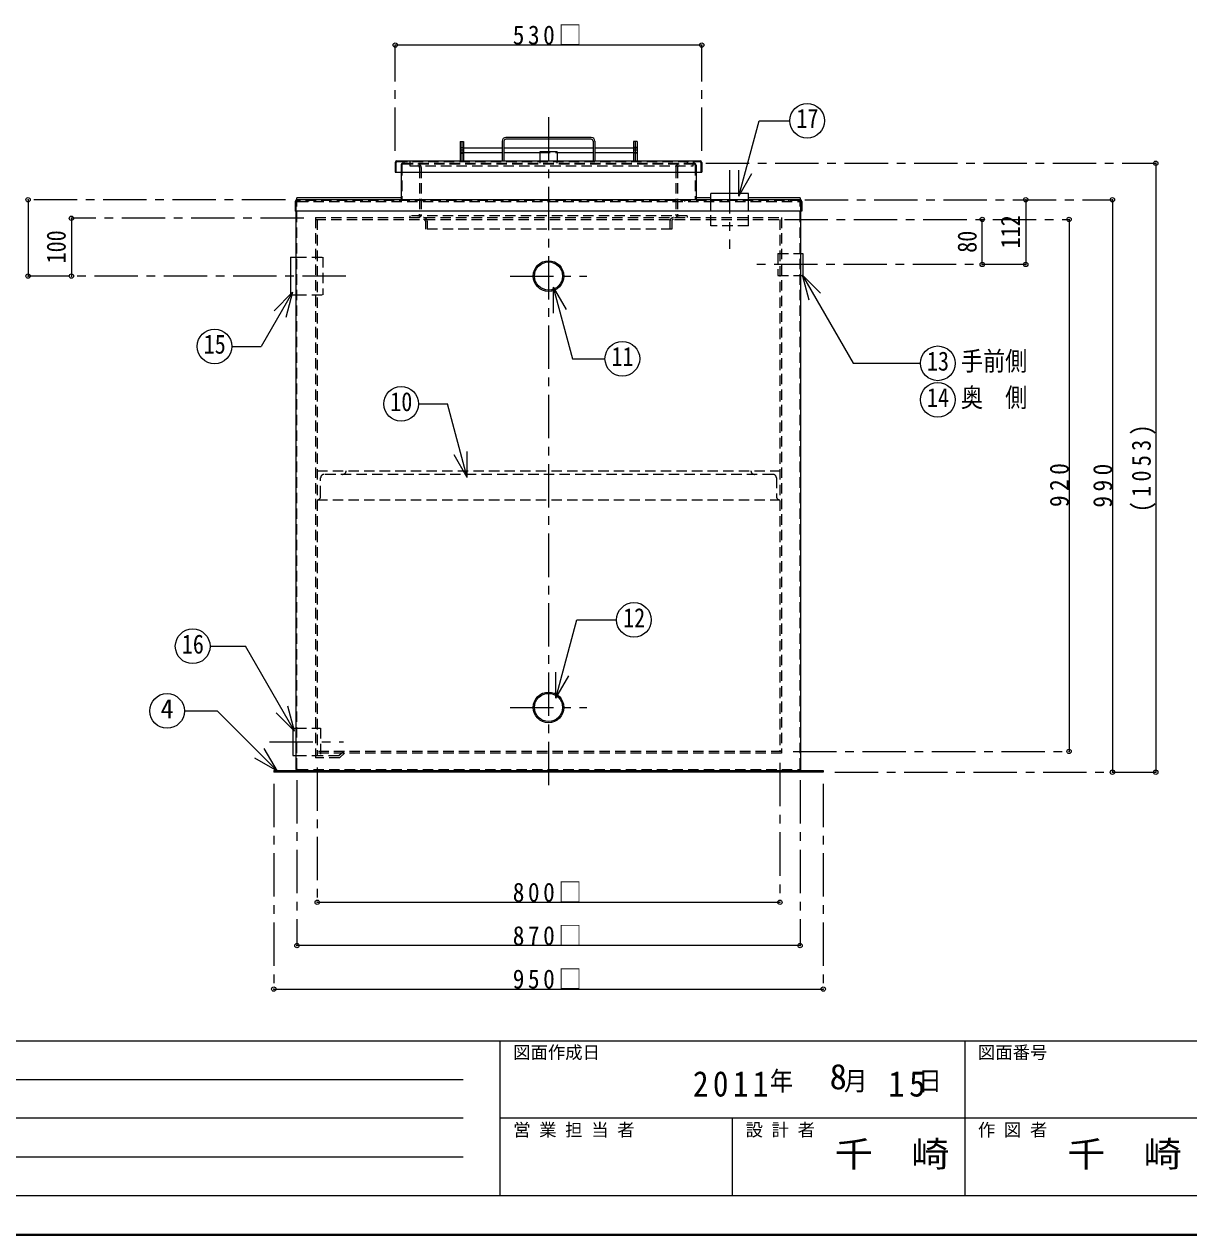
# Model space of a CAD drawing. Units: millimetres at full size, sheet at 1:15. Extents: x -3184 to 2891, y -2037 to 2178.
# Drawn here: x -1053 to 960, y -2037 to 56 of the extents above; entities that cross this region are included whole.
import ezdxf
from ezdxf.enums import TextEntityAlignment as Align

# ---------------------------------------------------------------- set-up
doc = ezdxf.new("R2010")
doc.units = ezdxf.units.MM
doc.header["$LTSCALE"] = 15
doc.header["$PDMODE"] = 32
doc.header["$PDSIZE"] = 7.5
doc.linetypes.add('CHAIN1', pattern=[8, 5, -1, 1, -1])
doc.linetypes.add('DASHED1', pattern=[1.8, 1.2, -0.6])
doc.layers.add('0-0', color=7, linetype='Continuous', lineweight=18)
doc.styles.add('ＭＳ ゴシック', font='')
doc.styles.get('ＭＳ ゴシック').set_extended_font_data('MS Gothic')

msp = doc.modelspace()

# ---------------------------------------------------------------- linework, layer by layer
at = {"layer": '0-0', "color": 4, "linetype": 'CHAIN1', "lineweight": 9}
for p, q in [((-411.7, -162.63), (-411.7, 20.37)), ((118.3, -162.63), (118.3, 20.37)), ((-146.7, -104.63), (-146.7, -1272.13)), ((125.3, -184.13), (903.3, -184.13)), ((166.3, -196.13), (166.3, -332.13)), ((-601.7, -247.13), (-1046.7, -247.13)), ((296.3, -247.13), (828.3, -247.13)), ((-569.7, -279.13), (-971.7, -279.13)), ((261.3, -281.13), (753.3, -281.13)), ((678.3, -359.13), (210.05, -359.13)), ((-496.95, -379.13), (-1046.7, -379.13)), ((-213.2, -379.13), (-80.2, -379.13)), ((-213.2, -1125.13), (-80.2, -1125.13)), ((-628.95, -1184.63), (-500.95, -1184.63)), ((276.3, -1201.13), (753.3, -1201.13)), ((-546.7, -1229.13), (-546.7, -1462.13)), ((253.3, -1221.13), (253.3, -1462.13)), ((-581.7, -1251.13), (-581.7, -1537.13)), ((288.3, -1251.13), (288.3, -1537.13)), ((348.3, -1237.13), (903.3, -1237.13)), ((-621.7, -1257.13), (-621.7, -1612.13)), ((328.3, -1257.13), (328.3, -1612.13))]:
    msp.add_line(p, q, dxfattribs=at)
at = {"layer": '0-0', "color": 4, "lineweight": 9}
for p, q in [((118.3, 20.37), (-411.7, 20.37)), ((-299.7, -146.63), (-299.7, -179.63)), ((-299.7, -146.63), (-293.7, -146.63)), ((-293.7, -161.63), (-299.7, -161.63)), ((-296.7, -146.63), (-296.7, -179.63)), ((-293.7, -146.63), (-293.7, -179.63)), ((-293.7, -157.63), (-226.7, -157.63)), ((-293.7, -165.63), (-226.7, -165.63)), ((-223.7, -157.63), (-69.7, -157.63)), ((-223.7, -165.63), (-161.7, -165.63)), ((-131.7, -165.63), (-69.7, -165.63)), ((-66.7, -157.63), (0.3, -157.63)), ((-66.7, -165.63), (0.3, -165.63)), ((0.3, -146.63), (0.3, -179.63)), ((6.3, -146.63), (0.3, -146.63)), ((6.3, -161.63), (0.3, -161.63)), ((3.3, -146.63), (3.3, -179.63)), ((6.3, -146.63), (6.3, -179.63)), ((903.3, -184.13), (903.3, -1237.13)), ((-401.7, -199.63), (-401.7, -247.13)), ((108.3, -199.63), (108.3, -247.13)), ((-1046.7, -247.13), (-1046.7, -379.13)), ((-401.7, -244.13), (-581.7, -244.13)), ((-581.7, -247.13), (-581.7, -244.13)), ((133.8, -244.13), (108.3, -244.13)), ((288.3, -244.13), (198.8, -244.13)), ((288.3, -244.13), (288.3, -247.13)), ((678.3, -247.13), (678.3, -359.13)), ((828.3, -247.13), (828.3, -1237.13)), ((-971.7, -279.13), (-971.7, -379.13)), ((603.3, -359.13), (603.3, -281.13)), ((753.3, -281.13), (753.3, -1201.13)), ((-546.7, -1462.13), (253.3, -1462.13)), ((288.3, -1537.13), (-581.7, -1537.13)), ((-621.7, -1612.13), (328.3, -1612.13))]:
    msp.add_line(p, q, dxfattribs=at)
at = {"layer": '0-0'}
for p, q in [((-226.7, -145.63), (-226.7, -179.63)), ((-223.7, -145.63), (-223.7, -179.63)), ((-72.7, -139.63), (-220.7, -139.63)), ((-72.7, -142.63), (-220.7, -142.63)), ((-69.7, -145.63), (-69.7, -179.63)), ((-66.7, -145.63), (-66.7, -179.63)), ((-161.7, -164.13), (-161.7, -179.63)), ((-131.7, -164.13), (-161.7, -164.13)), ((-131.7, -164.13), (-131.7, -179.63)), ((-411.7, -182.63), (-411.7, -199.63)), ((-408.7, -179.63), (115.3, -179.63)), ((118.3, -182.63), (118.3, -199.63)), ((-411.7, -199.63), (118.3, -199.63)), ((182.52, -240.77), (182.52, -195.77)), ((182.52, -240.77), (205.02, -201.8)), ((198.8, -236.13), (133.8, -236.13)), ((133.8, -247.13), (133.8, -236.13)), ((198.8, -247.13), (198.8, -236.13)), ((-592.95, -346.63), (-592.95, -411.63)), ((-592.95, -346.63), (-583.2, -346.63)), ((289.8, -340.13), (293.05, -340.13)), ((293.05, -340.13), (293.05, -378.13)), ((289.8, -378.13), (293.05, -378.13)), ((291.84, -377.02), (323.66, -408.84)), ((291.84, -377.02), (303.49, -420.49)), ((-589.52, -407.29), (-643.5, -500.78)), ((-589.52, -407.29), (-621.34, -439.11)), ((-589.52, -407.29), (-601.17, -450.76)), ((-592.95, -411.63), (-583.2, -411.63)), ((-138.54, -398.09), (-116.04, -437.06)), ((-138.54, -398.09), (-138.54, -443.09)), ((-694.18, -500.78), (-643.5, -500.78)), ((-371.59, -600.17), (-321.31, -600.17)), ((-287.24, -727.35), (-321.31, -600.17)), ((-287.24, -727.35), (-309.74, -688.37)), ((-287.24, -727.35), (-287.24, -682.35)), ((-731.99, -1019.44), (-670.84, -1019.44)), ((-586.05, -1166.31), (-670.84, -1019.44)), ((-133.86, -1109.28), (-133.86, -1064.28)), ((-133.86, -1109.28), (-111.36, -1070.31)), ((-586.05, -1166.31), (-597.7, -1122.84)), ((-776.27, -1131.29), (-719.73, -1131.29)), ((-615.6, -1235.43), (-719.73, -1131.29)), ((-586.05, -1166.31), (-617.87, -1134.49)), ((-588.95, -1161.13), (-588.95, -1208.13)), ((-588.95, -1161.13), (-583.2, -1161.13)), ((-615.6, -1235.43), (-654.57, -1212.93)), ((-615.6, -1235.43), (-638.1, -1196.46)), ((-588.95, -1208.13), (-583.2, -1208.13))]:
    msp.add_line(p, q, dxfattribs=at)
at = {"layer": '0-0', "color": 4, "linetype": 'DASHED1', "lineweight": 9}
for p, q in [((-299.7, -156.63), (-293.7, -156.63)), ((-293.7, -157.63), (-299.7, -157.63)), ((-293.7, -165.63), (-299.7, -165.63)), ((-299.7, -166.63), (-293.7, -166.63)), ((-161.7, -165.63), (-131.7, -165.63)), ((6.3, -156.63), (0.3, -156.63)), ((0.3, -157.63), (6.3, -157.63)), ((0.3, -165.63), (6.3, -165.63)), ((6.3, -166.63), (0.3, -166.63)), ((-410.2, -199.63), (-410.2, -182.63)), ((-408.7, -181.13), (115.3, -181.13)), ((-401.7, -187.13), (-401.7, -199.63)), ((-400.2, -187.13), (-400.2, -247.13)), ((-398.7, -184.13), (105.3, -184.13)), ((105.3, -185.63), (-398.7, -185.63)), ((-396.7, -181.13), (-396.7, -184.13)), ((-386.7, -181.13), (-386.7, -184.13)), ((-161.7, -179.63), (-161.7, -184.13)), ((-131.7, -184.13), (-131.7, -179.63)), ((88.3, -184.13), (88.3, -185.63)), ((93.3, -181.13), (93.3, -184.13)), ((103.3, -181.13), (103.3, -184.13)), ((103.3, -188.63), (103.3, -185.63)), ((106.8, -187.13), (106.8, -247.13)), ((108.3, -187.13), (108.3, -199.63)), ((116.8, -182.63), (116.8, -199.63)), ((-369.7, -191.63), (-369.7, -272.13)), ((-366.7, -191.63), (-366.7, -272.13)), ((73.3, -191.63), (73.3, -272.13)), ((76.3, -191.63), (76.3, -272.13)), ((133.8, -292.13), (133.8, -247.13)), ((198.8, -292.13), (198.8, -247.13)), ((-386.7, -275.13), (-386.7, -278.13)), ((93.3, -275.13), (-386.7, -275.13)), ((-359.7, -284.13), (-359.7, -298.13)), ((-356.7, -284.13), (-356.7, -298.13)), ((63.3, -284.13), (63.3, -298.13)), ((66.3, -284.13), (66.3, -298.13)), ((93.3, -275.13), (93.3, -278.13)), ((198.8, -292.13), (133.8, -292.13)), ((66.3, -298.13), (-359.7, -298.13)), ((-583.2, -346.63), (-536.95, -346.63)), ((-536.95, -346.63), (-536.95, -411.63)), ((250.05, -340.13), (289.8, -340.13)), ((-583.2, -411.63), (-536.95, -411.63)), ((-546.7, -716.13), (253.3, -716.13)), ((-540.7, -760.13), (-540.7, -728.13)), ((241.3, -722.13), (-534.7, -722.13)), ((247.3, -728.13), (247.3, -760.13)), ((-546.7, -766.13), (253.3, -766.13)), ((-583.2, -1208.13), (-540.95, -1208.13)), ((-549.7, -1204.13), (-549.7, -1212.13)), ((-509.19, -1209.13), (-549.7, -1209.13)), ((-546.7, -1201.13), (-546.7, -1209.13)), ((-500.91, -1201.13), (-509.19, -1209.13))]:
    msp.add_line(p, q, dxfattribs=at)
at = {"layer": '0-0', "color": 5, "lineweight": 25}
for p, q in [((-584.7, -250.13), (-584.7, -267.13)), ((288.3, -247.13), (-581.7, -247.13)), ((291.3, -250.13), (291.3, -267.13)), ((291.3, -267.13), (-584.7, -267.13)), ((-583.2, -1232.63), (-583.2, -267.13)), ((289.8, -1232.63), (289.8, -267.13)), ((-621.7, -1234.13), (-621.7, -1237.13)), ((-621.7, -1234.13), (328.3, -1234.13)), ((-591.7, -1234.13), (-591.7, -1237.13)), ((298.3, -1234.13), (298.3, -1237.13)), ((328.3, -1234.13), (328.3, -1237.13)), ((328.3, -1237.13), (-621.7, -1237.13))]:
    msp.add_line(p, q, dxfattribs=at)
at = {"layer": '0-0', "linetype": 'DASHED1'}
for p, q in [((-583.2, -267.13), (-583.2, -250.13)), ((288.3, -248.63), (-581.7, -248.63)), ((-580.2, -250.13), (286.8, -250.13)), ((-561.7, -248.63), (-561.7, -250.13)), ((88.3, -247.13), (88.3, -250.13)), ((268.3, -248.63), (268.3, -250.13)), ((289.8, -267.13), (289.8, -250.13)), ((-581.7, -1231.13), (-581.7, -251.63)), ((288.3, -1231.13), (288.3, -251.63)), ((-549.7, -278.13), (256.3, -278.13)), ((-549.7, -278.13), (-549.7, -1204.13)), ((-549.7, -281.13), (256.3, -281.13)), ((-546.7, -281.13), (-546.7, -1201.13)), ((253.3, -281.13), (253.3, -1201.13)), ((256.3, -278.13), (256.3, -1204.13)), ((256.3, -1201.13), (-549.7, -1201.13)), ((256.3, -1204.13), (-549.7, -1204.13)), ((-580.2, -1232.63), (286.8, -1232.63))]:
    msp.add_line(p, q, dxfattribs=at)
at = {"layer": '0-0', "color": 6, "lineweight": 25}
for p, q in [((-3116.7, -1701.77), (2823.3, -1701.77)), ((-230.27, -1969.63), (-230.27, -1701.77)), ((573.3, -1701.77), (573.3, -1969.63)), ((-1687.42, -1768.74), (-294.56, -1768.74)), ((-294.56, -1835.7), (-1687.42, -1835.7)), ((2823.3, -1835.7), (-230.27, -1835.7)), ((171.51, -1969.63), (171.51, -1835.7)), ((-294.56, -1902.67), (-1687.42, -1902.67)), ((2823.3, -1969.63), (-3116.7, -1969.63))]:
    msp.add_line(p, q, dxfattribs=at)
at = {"layer": '0-0', "color": 1, "lineweight": 40}
msp.add_line((2890.8, -2037.13), (-3184.2, -2037.13), dxfattribs=at)
at = {"layer": '0-0'}
for points in [[(182.52, -240.77), (217.41, -110.55), (270.5, -110.55)], [(291.84, -377.02), (380.21, -530.08), (496.35, -530.08)], [(-138.54, -398.09), (-105.31, -522.13), (-49.08, -522.13)], [(-133.86, -1109.28), (-97.57, -973.85), (-28.99, -973.85)]]:
    msp.add_lwpolyline(points, dxfattribs=at)
at = {"layer": '0-0', "color": 4, "linetype": 'DASHED1', "lineweight": 9}
for points in [[(-386.7, -185.63), (-386.7, -188.63), (103.3, -188.63)], [(250.05, -340.13), (250.05, -378.13), (289.8, -378.13)], [(-583.2, -1161.13), (-540.95, -1161.13), (-540.95, -1208.13)], [(-499.7, -1204.13), (-507.98, -1212.13), (-549.7, -1212.13)]]:
    msp.add_lwpolyline(points, dxfattribs=at)
at = {"layer": '0-0'}
for centre in [(300.5, -110.55), (-724.18, -500.78), (-19.08, -522.13), (526.35, -530.08), (526.35, -593.08), (-401.59, -600.17), (1.01, -973.85), (-761.99, -1019.44), (-806.27, -1131.29)]:
    msp.add_circle(centre, 30, dxfattribs=at)
at = {"layer": '0-0', "color": 5, "lineweight": 25}
for centre, radius in [((-146.7, -379.13), 26.5), ((-146.7, -379.13), 24.3), ((-146.7, -1125.13), 26.5), ((-146.7, -1125.13), 24.3)]:
    msp.add_circle(centre, radius, dxfattribs=at)
at = {"layer": '0-0'}
for centre, radius, start, end in [((-220.7, -145.63), 6, 90, 180), ((-220.7, -145.63), 3, 90, 180), ((-72.7, -145.63), 6, 0, 90), ((-72.7, -145.63), 3, 0, 90), ((-408.7, -182.63), 3, 90, 180), ((115.3, -182.63), 3, 0, 90)]:
    msp.add_arc(centre, radius, start, end, dxfattribs=at)
at = {"layer": '0-0', "color": 4, "linetype": 'DASHED1', "lineweight": 9}
for centre, radius, start, end in [((-408.7, -182.63), 1.5, 90, 180), ((-398.7, -187.13), 3, 90, 180), ((-398.7, -187.13), 1.5, 90, 180), ((-372.7, -191.63), 6, 0, 90), ((79.3, -191.63), 6, 90, 180), ((105.3, -187.13), 3, 0, 90), ((105.3, -187.13), 1.5, 0, 90), ((115.3, -182.63), 1.5, 0, 90), ((-372.7, -191.63), 3, 0, 90), ((79.3, -191.63), 3, 90, 180), ((-372.7, -272.13), 3, 270, 0), ((-372.7, -272.13), 6, 270, 0), ((79.3, -272.13), 6, 180, 270), ((79.3, -272.13), 3, 180, 270), ((-362.7, -284.13), 6, 0, 90), ((-362.7, -284.13), 3, 0, 90), ((69.3, -284.13), 6, 90, 180), ((69.3, -284.13), 3, 90, 180), ((-534.7, -728.13), 6, 90, 180), ((-502.7, -716.13), 6, 270, 0), ((209.3, -716.13), 6, 180, 270), ((241.3, -728.13), 6, 0, 90), ((-546.7, -760.13), 6, 270, 0), ((253.3, -760.13), 6, 180, 270)]:
    msp.add_arc(centre, radius, start, end, dxfattribs=at)
at = {"layer": '0-0', "color": 5, "lineweight": 25}
for centre, radius, start, end in [((-581.7, -250.13), 3, 90, 180), ((288.3, -250.13), 3, 0, 90), ((-581.7, -1232.63), 1.5, 180, 270), ((288.3, -1232.63), 1.5, 270, 0)]:
    msp.add_arc(centre, radius, start, end, dxfattribs=at)
at = {"layer": '0-0', "linetype": 'DASHED1'}
for centre, radius, start, end in [((-581.7, -250.13), 1.5, 90, 180), ((-580.2, -251.63), 3, 90, 180), ((-580.2, -251.63), 1.5, 90, 180), ((286.8, -251.63), 3, 0, 90), ((286.8, -251.63), 1.5, 0, 90), ((288.3, -250.13), 1.5, 0, 90), ((-580.2, -1231.13), 1.5, 180, 270), ((286.8, -1231.13), 1.5, 270, 0)]:
    msp.add_arc(centre, radius, start, end, dxfattribs=at)
at = {"layer": '0-0', "color": 4}
for p in [(-411.7, 20.37), (118.3, 20.37), (903.3, -184.13), (-1046.7, -247.13), (678.3, -247.13), (828.3, -247.13), (-971.7, -279.13), (603.3, -281.13), (753.3, -281.13), (603.3, -359.13), (678.3, -359.13), (-1046.7, -379.13), (-971.7, -379.13), (753.3, -1201.13), (828.3, -1237.13), (903.3, -1237.13), (-546.7, -1462.13), (253.3, -1462.13), (-581.7, -1537.13), (288.3, -1537.13), (-621.7, -1612.13), (328.3, -1612.13)]:
    msp.add_point(p, dxfattribs=at)

# ---------------------------------------------------------------- texts
at = {"layer": '0-0', "style": 'ＭＳ ゴシック'}
for s, height, width, p in [('17', 32.99, 0.85, (281.75, -133.05)), ('15', 32.99, 0.85, (-742.93, -523.28)), ('11', 32.99, 0.85, (-37.83, -544.63)), ('13', 32.99, 0.85, (507.6, -552.58)), ('手前側', 32.99, 0.85, (566.35, -552.58)), ('10', 32.99, 0.85, (-420.34, -622.67)), ('14', 32.99, 0.85, (507.6, -615.58)), ('奥\u3000側', 32.99, 0.85, (566.35, -615.58)), ('12', 32.99, 0.85, (-17.74, -996.35)), ('16', 32.99, 0.85, (-780.74, -1041.94)), ('千\u3000崎', 43.99, 1.1, (348.3, -1932.67)), ('千\u3000崎', 43.99, 1.1, (750.08, -1932.67))]:
    msp.add_text(s, height=height, dxfattribs=dict(at, width=width)).set_placement(p, align=Align.BOTTOM_LEFT)
at = {"layer": '0-0', "style": 'ＭＳ ゴシック', "width": 0.85}
for s, p in [('112', (678.3, -331.26)), ('100', (-971.7, -357.26)), ('80', (603.3, -338.88))]:
    msp.add_text(s, height=32.99, rotation=90, dxfattribs=at).set_placement(p, align=Align.BOTTOM_LEFT)
at = {"layer": '0-0', "style": 'ＭＳ ゴシック'}
for s, height, p in [('4', 32.99, (-817.52, -1153.79)), ('図面作成日', 21.99, (-207.77, -1739.27)), ('図面番号', 21.99, (595.8, -1739.27)), ('8', 43.99, (339.3, -1798.74)), ('営 業 担 当 者', 21.99, (-207.77, -1873.2)), ('設 計 者', 21.99, (194.01, -1873.2)), ('作 図 者', 21.99, (595.8, -1873.2))]:
    msp.add_text(s, height=height, dxfattribs=at).set_placement(p, align=Align.BOTTOM_LEFT)
at = {"layer": '0-0', "attachment_point": 7, "style": 'ＭＳ ゴシック'}
for s, insert, char_height in [('\\T1.3;\\W0.9;530□', (-208.58, 20.37), 32.99), ('\\T1.3;\\W0.9;800□', (-208.58, -1462.13), 32.99), ('\\T1.3;\\W0.9;870□', (-208.58, -1537.13), 32.99), ('\\T1.3;\\W0.9;950□', (-208.58, -1612.13), 32.99), ('\\T1.28;\\W0.9;2011', (103.05, -1798.74), 43.99), ('\\T1.27;\\W0.9;年\\~\\~\\~月\\~\\~\\~日', (235.8, -1791.24), 32.99), ('\\T1.27;\\W0.95;15', (440.55, -1798.74), 43.99)]:
    msp.add_mtext(s, dxfattribs=dict(at, insert=insert, char_height=char_height))
at = {"layer": '0-0', "char_height": 32.99, "attachment_point": 7, "rotation": 90, "style": 'ＭＳ ゴシック'}
for s, insert in [('\\T1.39;\\W0.85;(1053)', (903.3, -787.51)), ('\\T1.38;\\W0.9;920', (753.3, -778.63)), ('\\T1.38;\\W0.9;990', (828.3, -779.63))]:
    msp.add_mtext(s, dxfattribs=dict(at, insert=insert))

doc.saveas('drawing.dxf')
